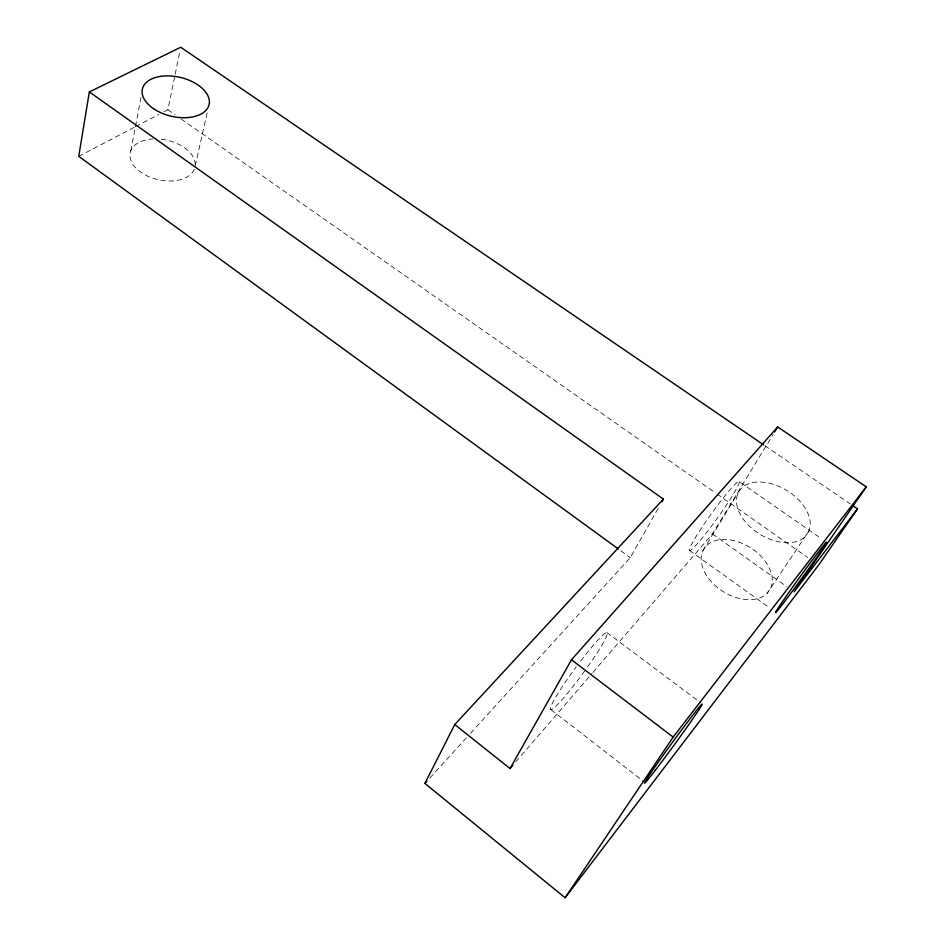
<?xml version="1.0" encoding="UTF-8"?>
<svg xmlns="http://www.w3.org/2000/svg" width="945" height="945" viewBox="0 0 945 945"><rect width="100%" height="100%" fill="white"/><g stroke="black" fill="none" stroke-linecap="round" stroke-linejoin="round"><path stroke-width="0.71" stroke-dasharray="4.72 3.54" d="M130.8 150.834L135.206 127.729M135.489 126.287L140.994 97.406M164.017 111.746L167.903 109.714L174.896 75.647M175.191 74.23L180.152 50.085M207.156 112.892L194.599 168.541A33.169 20.235 12.8 0 1 161.5 180.353A33.169 20.235 12.8 0 1 130.233 158.158A33.169 20.235 12.8 0 1 152.948 138.974M470.551 733.249L630.28 557.633L659.799 505.481M592.905 672.45L712.424 533.901L773.069 434.499M702.903 550.675L738.104 493.03M808.967 530.948L805.223 536.559A40.292 25.692 31.4 0 1 743.053 518.829A40.292 25.692 31.4 0 1 767.092 482.753A40.292 25.692 31.4 0 1 808.967 530.948L767.151 593.33A38.828 25.834 32.4 0 1 707.143 576.332A38.828 25.834 32.4 0 1 731.312 540.079A38.828 25.834 32.4 0 1 770.919 587.684L767.151 593.33M515.793 761.824L591.948 673.561M429.869 777.959L466.582 737.608M78.742 156.327L134.308 127.28M135.596 126.606L158.854 114.451M764.836 445.662L850.193 503.886M739.309 481.69A42.49 3.697 -54.3 0 1 703.045 536.961A42.49 3.697 -54.3 0 1 700.717 529.247A42.49 3.697 -54.3 0 1 739.309 481.69L821.701 538.851M167.903 109.714L175.156 114.794M181.204 119.035L715.79 493.16M717.007 494.011L807.715 557.491M712.424 533.901L786.854 586.691M689.507 550.415L769.809 607.966M620.723 550.687L630.28 557.633M606.914 632.583L701.001 702.986M551.029 709.707L643.947 781.739M161.241 139.234A33.169 20.235 12.8 0 1 195.178 165.966M580.608 661.028A47.77 4.642 -53.7 0 1 607.233 632.784A47.77 4.642 -53.7 0 1 586.231 668.847M584.66 671.021A47.77 4.642 -53.7 0 1 550.569 709.66A47.77 4.642 -53.7 0 1 576.344 666.674"/><path stroke-width="1.42" d="M763.607 444.835L180.731 47.25L89.338 91.937L78.742 156.327L618.337 548.951M852.626 505.551L857.505 508.882L818.594 565.11L565.11 897.75L424.907 783.417L454.758 724.543L663.39 499.125L89.338 91.937M454.758 724.543L510.016 768.533L571.501 659.775L777.676 426.939L866.258 486.84L794.06 591.806L857.505 508.882M661.961 501.665L663.39 499.125M774.605 431.983L777.676 426.939M565.11 897.75L673.159 737.076L866.258 486.84M510.016 768.533L512.911 765.178M424.907 783.417L426.892 781.231M571.501 659.775L673.159 737.076M153.586 108.71A34.256 19.939 13.2 0 0 208.762 105.757A34.256 19.939 13.2 0 0 164.867 75.943A34.256 19.939 13.2 0 0 153.586 108.71M655.145 770.447A48.797 1.465 -53.9 0 0 701.875 704.935A48.797 1.465 -53.9 0 0 663.638 754.559A48.797 1.465 -53.9 0 0 655.145 770.447M787.823 597.311A43.305 1.158 -54.1 0 0 826.556 542.206A43.305 1.158 -54.1 0 0 789.169 592.019A43.305 1.158 -54.1 0 0 787.823 597.311"/></g></svg>
